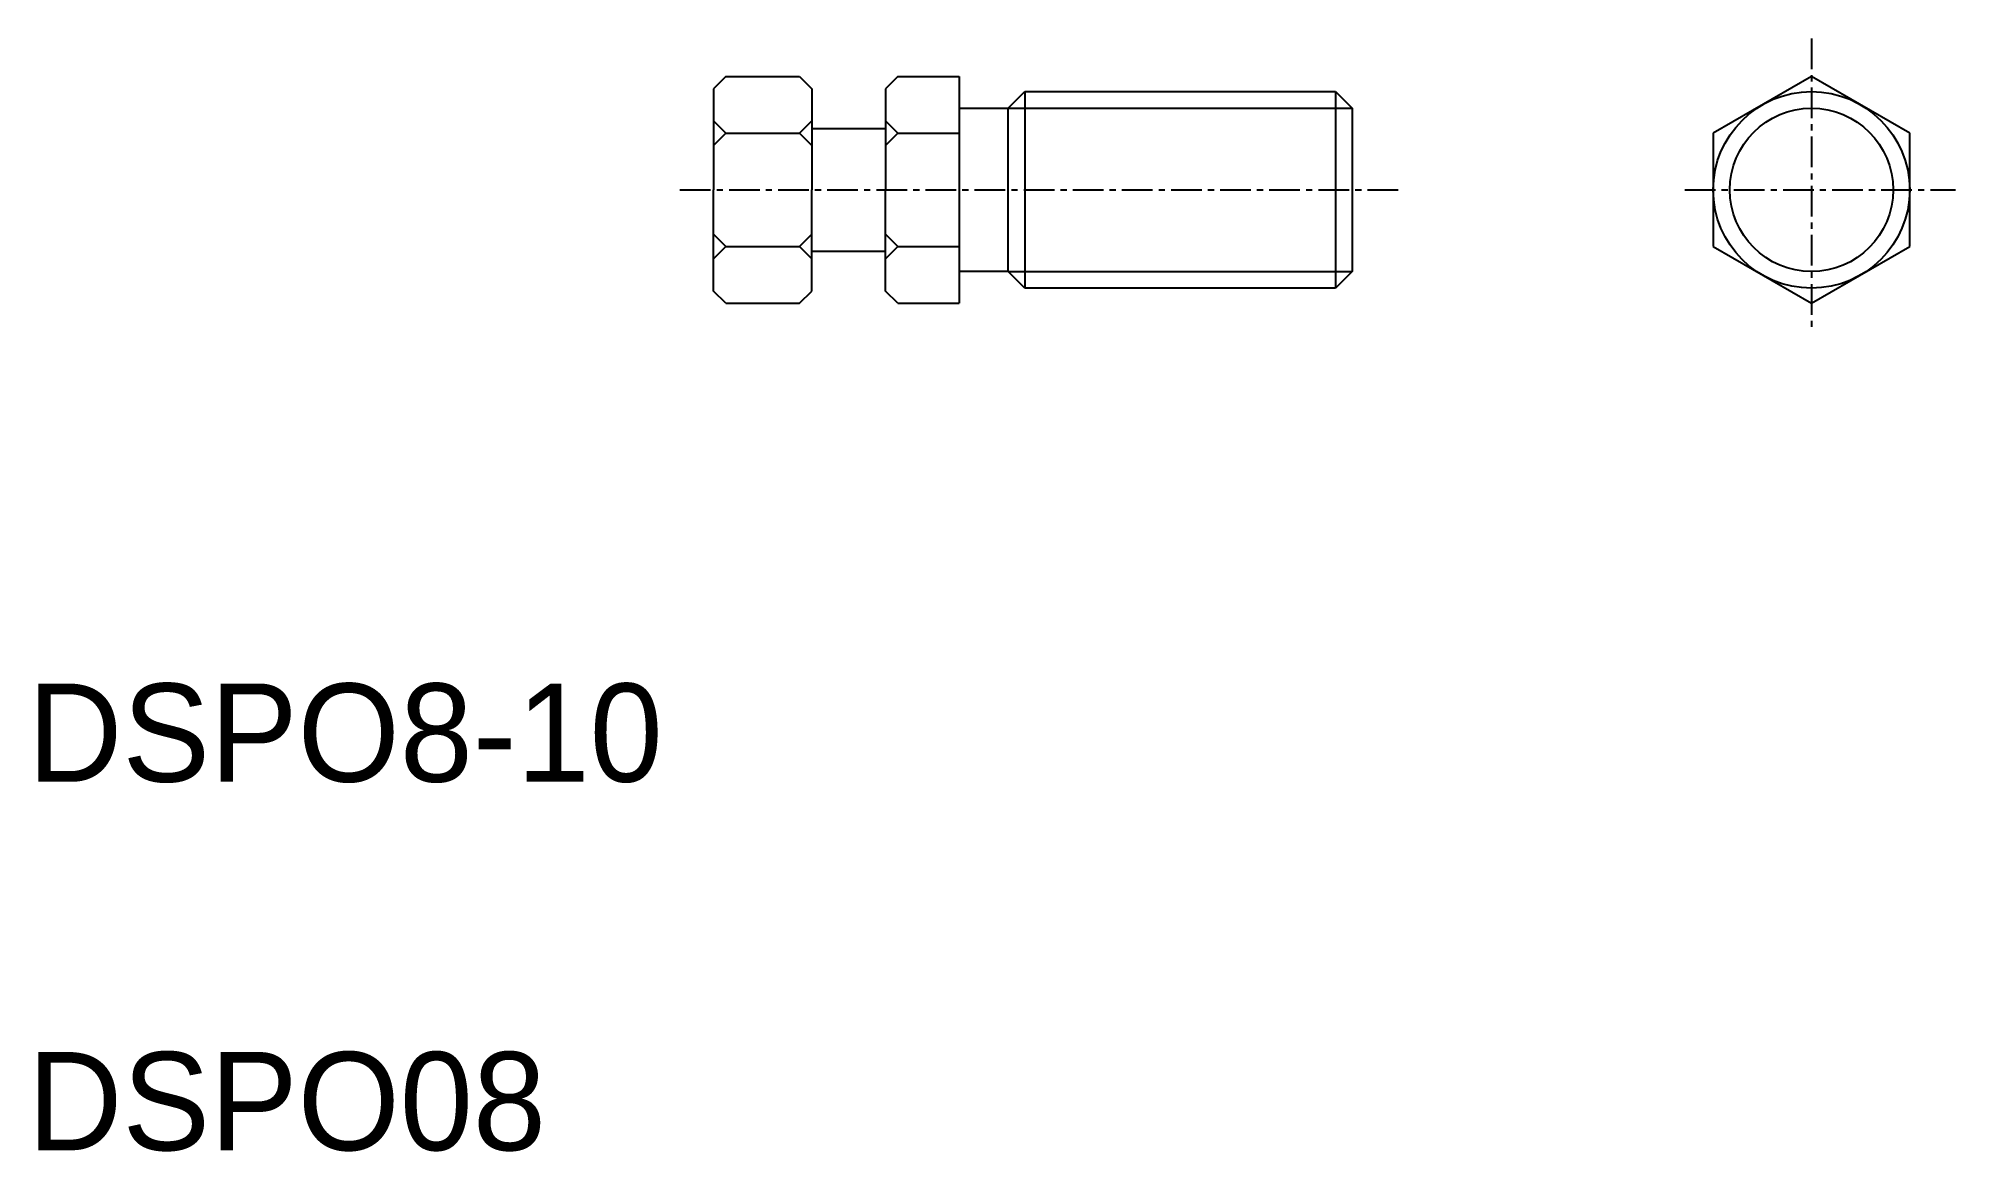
# Model space of a CAD drawing. Extents: x 10.4 to 88.5, y 9.9 to 55.3.
import ezdxf

# ---------------------------------------------------------------- set-up
doc = ezdxf.new("R2010")
doc.units = 0
doc.linetypes.add('CENTER', pattern=[2, 1.25, -0.25, 0.25, -0.25])
doc.layers.get('0').update_dxf_attribs({"linetype": 'CONTINUOUS'})
doc.layers.add('CENTER', color=1, linetype='CENTER')

msp = doc.modelspace()

# ---------------------------------------------------------------- linework, layer by layer
at = {"color": 7, "linetype": 'CONTINUOUS'}
for p, q in [((38.435, 53.714), (37.935, 53.214)), ((37.935, 53.214), (37.935, 49.095)), ((38.435, 53.714), (41.435, 53.714)), ((41.435, 53.714), (41.935, 53.214)), ((41.935, 53.214), (41.935, 49.095)), ((45.435, 53.714), (44.935, 53.214)), ((44.935, 53.214), (44.935, 49.095)), ((45.435, 53.714), (47.935, 53.714)), ((47.935, 53.714), (47.935, 44.477)), ((49.935, 52.419), (50.612, 53.095)), ((50.612, 53.095), (63.259, 53.095)), ((50.612, 53.095), (50.612, 45.095)), ((63.259, 53.095), (63.259, 45.095)), ((63.259, 53.095), (63.935, 52.419)), ((82.643, 53.714), (78.643, 51.405)), ((86.643, 51.405), (82.643, 53.714)), ((47.935, 52.419), (49.935, 52.419)), ((49.935, 45.772), (49.935, 52.419)), ((63.935, 52.419), (63.935, 45.772)), ((37.935, 51.905), (38.435, 51.405)), ((41.935, 51.905), (41.435, 51.405)), ((41.935, 51.595), (44.935, 51.595)), ((42.685, 51.595), (42.685, 51.596)), ((43.435, 51.595), (43.436, 51.595)), ((44.935, 51.905), (45.435, 51.405)), ((38.435, 51.405), (37.935, 50.905)), ((38.435, 51.405), (41.435, 51.405)), ((40.435, 51.405), (41.435, 51.405)), ((41.435, 51.405), (41.935, 50.905)), ((45.435, 51.405), (44.935, 50.905)), ((45.435, 51.405), (47.935, 51.405)), ((78.643, 51.405), (78.643, 46.786)), ((86.643, 46.786), (86.643, 51.405)), ((37.935, 44.977), (37.935, 49.095)), ((41.935, 44.977), (41.935, 49.095)), ((44.935, 44.977), (44.935, 49.095)), ((38.435, 46.786), (37.935, 47.286)), ((41.435, 46.786), (41.935, 47.286)), ((45.435, 46.786), (44.935, 47.286)), ((37.935, 46.286), (38.435, 46.786)), ((38.435, 46.786), (41.435, 46.786)), ((40.435, 46.786), (41.435, 46.786)), ((41.935, 46.286), (41.435, 46.786)), ((41.935, 46.595), (44.935, 46.595)), ((44.935, 46.286), (45.435, 46.786)), ((45.435, 46.786), (47.935, 46.786)), ((78.643, 46.786), (82.643, 44.477)), ((82.643, 44.477), (86.643, 46.786)), ((49.935, 45.772), (47.935, 45.772)), ((50.612, 45.095), (49.935, 45.772)), ((63.935, 45.772), (63.259, 45.095)), ((38.435, 44.477), (37.935, 44.977)), ((41.435, 44.477), (41.935, 44.977)), ((45.435, 44.477), (44.935, 44.977)), ((63.259, 45.095), (50.612, 45.095)), ((38.435, 44.477), (41.435, 44.477)), ((45.435, 44.477), (47.935, 44.477))]:
    msp.add_line(p, q, dxfattribs=at)
at = {"color": 3, "linetype": 'CONTINUOUS'}
for p, q in [((49.935, 52.419), (63.935, 52.419)), ((49.935, 45.772), (63.935, 45.772))]:
    msp.add_line(p, q, dxfattribs=at)
at = {"color": 7, "linetype": 'CONTINUOUS'}
msp.add_circle((82.643, 49.095), 4, dxfattribs=at)
at = {"color": 3, "linetype": 'CONTINUOUS'}
msp.add_circle((82.643, 49.095), 3.324, dxfattribs=at)
at = {"layer": 'CENTER', "color": 1, "linetype": 'CENTER'}
for p, q in [((82.643, 55.263), (82.643, 43.304)), ((36.564, 49.095), (65.817, 49.095)), ((77.484, 49.095), (88.514, 49.095))]:
    msp.add_line(p, q, dxfattribs=at)

# ---------------------------------------------------------------- texts
at = {"color": 7, "linetype": 'CONTINUOUS'}
for s, p in [('DSPO8-10', (10, 25)), ('DSPO08', (10, 10))]:
    msp.add_text(s, height=4, dxfattribs=at).set_placement(p)

doc.saveas('drawing.dxf')
